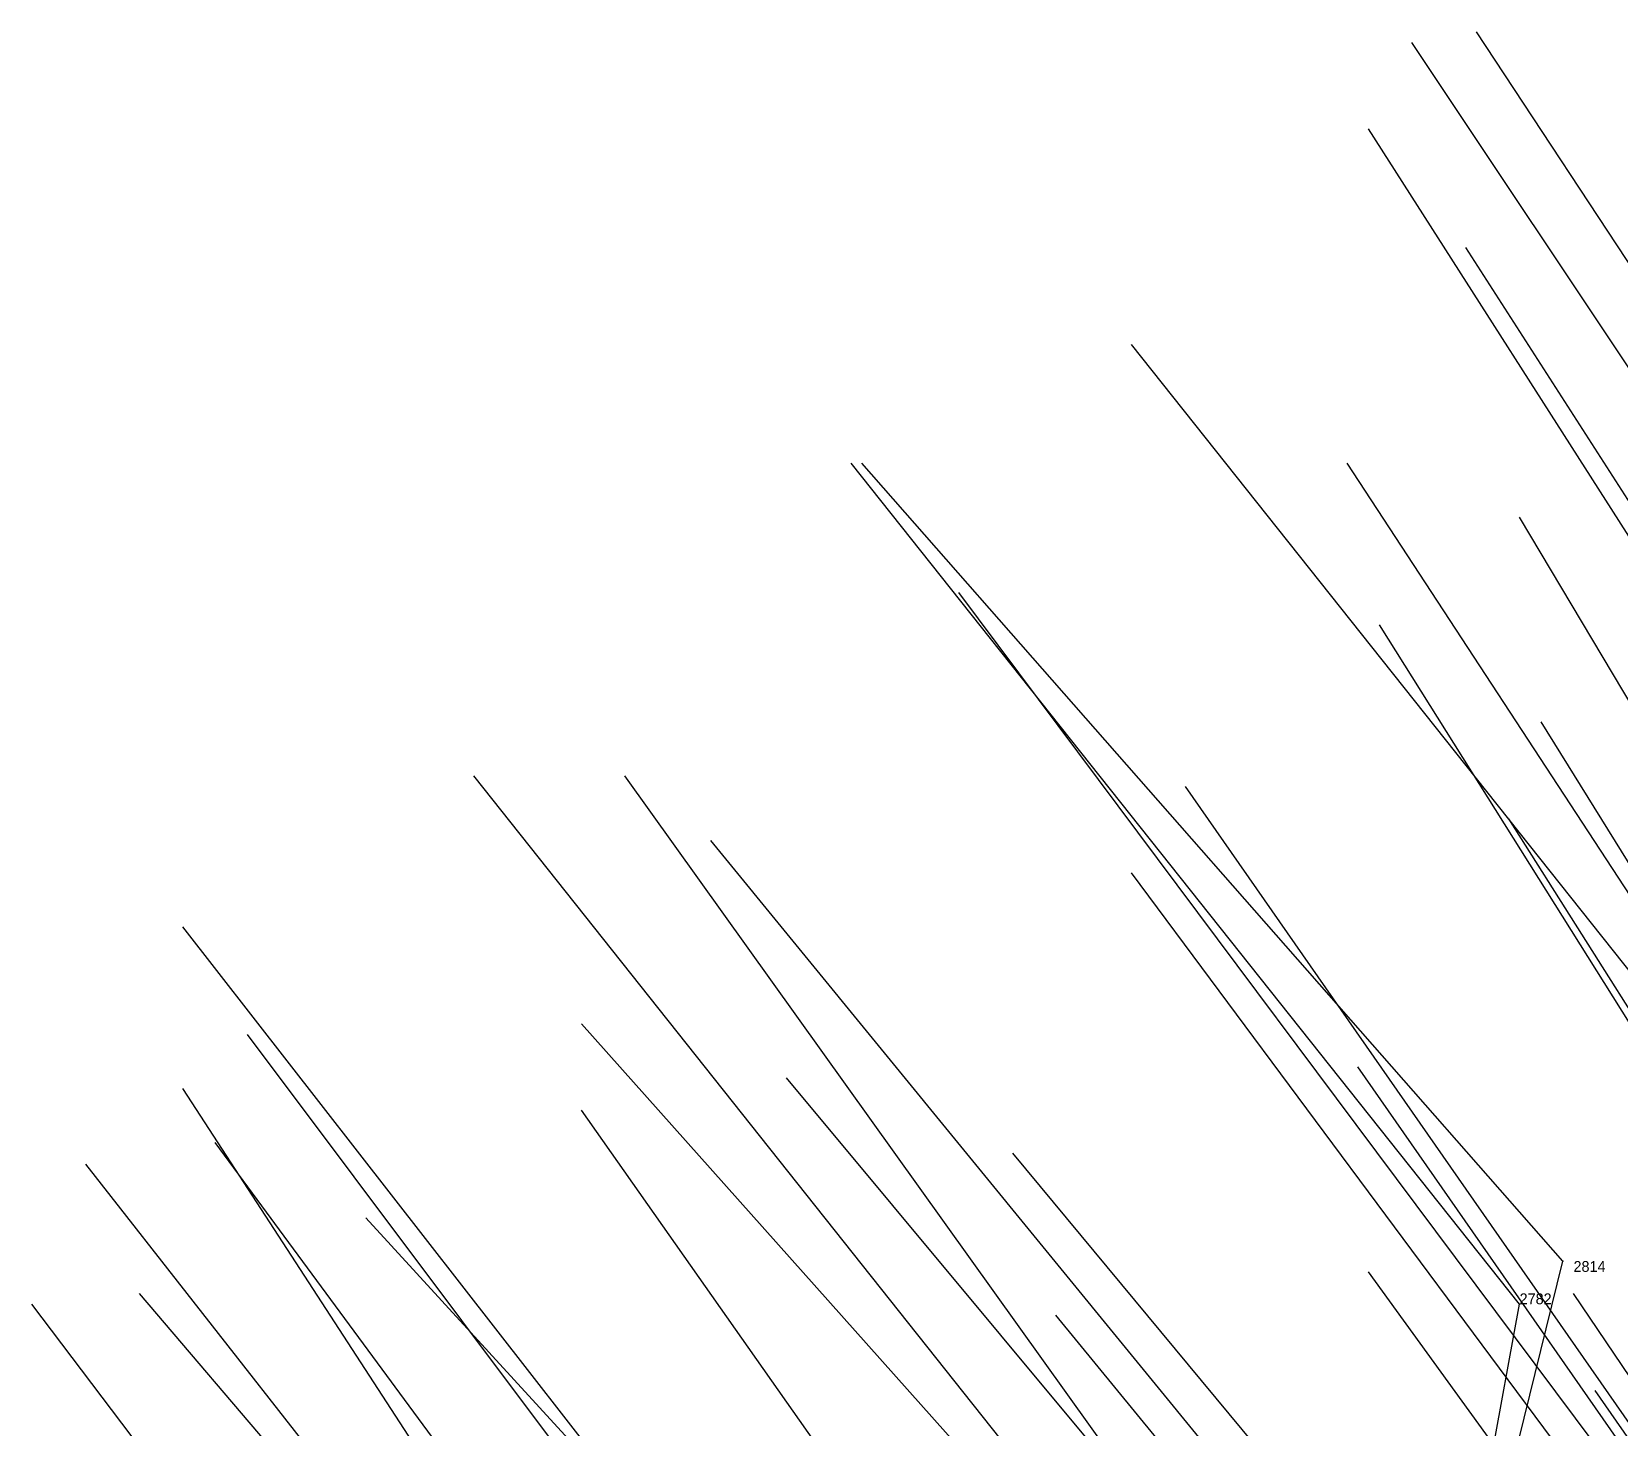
# Model space of a CAD drawing. Extents: x -0.5 to 0.59, y -0.5 to 0.58.
# Drawn here: x -0.419 to -0.2717, y 0.3835 to 0.513 of the extents above; entities that cross this region are included whole.
import ezdxf

# ---------------------------------------------------------------- set-up
doc = ezdxf.new("R2010")
doc.units = 0
for name, color, linetype in [('Facilities_lines', 3, 'CONTINUOUS'), ('Normals', 1, 'CONTINUOUS'), ('Source_points', 5, 'CONTINUOUS'), ('Text', 3, 'CONTINUOUS')]:
    doc.layers.add(name, color=color, linetype=linetype)

msp = doc.modelspace()

# ---------------------------------------------------------------- linework, layer by layer
at = {"layer": 'Facilities_lines', "color": 3}
for q in [(-0.277, 0.399, -1.213), (-0.281, 0.395, -1.213)]:
    msp.add_line((-0.29, 0.346, -1.25), q, dxfattribs=at)
at = {"layer": 'Normals', "color": 1}
for p, q in [((-0.231, 0.431, -1.224), (-0.285, 0.513, -1.247)), ((-0.237, 0.431, -1.23), (-0.291, 0.512, -1.253)), ((-0.242, 0.421, -1.214), (-0.295, 0.504, -1.23)), ((-0.232, 0.409, -1.177), (-0.286, 0.493, -1.164)), ((-0.255, 0.406, -1.199), (-0.317, 0.484, -1.197)), ((-0.281, 0.395, -1.213), (-0.343, 0.473, -1.229)), ((-0.277, 0.399, -1.213), (-0.342, 0.473, -1.227)), ((-0.244, 0.392, -1.154), (-0.297, 0.473, -1.129)), ((-0.234, 0.389, -1.135), (-0.281, 0.468, -1.096)), ((-0.274, 0.382, -1.175), (-0.333, 0.461, -1.163)), ((-0.245, 0.38, -1.13), (-0.294, 0.458, -1.092)), ((-0.23, 0.37, -1.089), (-0.279, 0.449, -1.052)), ((-0.316, 0.366, -1.209), (-0.378, 0.444, -1.209)), ((-0.306, 0.363, -1.186), (-0.364, 0.444, -1.179)), ((-0.259, 0.367, -1.123), (-0.312, 0.443, -1.085)), ((-0.232, 0.361, -1.074), (-0.282, 0.44, -1.037)), ((-0.293, 0.361, -1.163), (-0.356, 0.438, -1.15)), ((-0.262, 0.361, -1.115), (-0.317, 0.435, -1.077)), ((-0.345, 0.353, -1.234), (-0.405, 0.43, -1.255)), ((-0.339, 0.34, -1.199), (-0.399, 0.42, -1.202)), ((-0.302, 0.347, -1.152), (-0.368, 0.421, -1.132)), ((-0.243, 0.341, -1.046), (-0.296, 0.417, -1.009)), ((-0.289, 0.344, -1.125), (-0.349, 0.416, -1.087)), ((-0.351, 0.332, -1.207), (-0.405, 0.415, -1.222)), ((-0.323, 0.349, -1.25), (-0.368, 0.413, -1.312)), ((-0.343, 0.33, -1.189), (-0.402, 0.41, -1.187)), ((-0.269, 0.338, -1.079), (-0.328, 0.409, -1.043)), ((-0.363, 0.343, -1.249), (-0.414, 0.408, -1.305)), ((-0.322, 0.331, -1.155), (-0.388, 0.403, -1.131)), ((-0.24, 0.322, -1.004), (-0.295, 0.398, -0.968)), ((-0.369, 0.329, -1.236), (-0.419, 0.395, -1.292)), ((-0.345, 0.321, -1.179), (-0.409, 0.396, -1.163)), ((-0.224, 0.319, -0.974), (-0.276, 0.396, -0.939)), ((-0.265, 0.322, -1.042), (-0.324, 0.394, -1.005)), ((-0.22, 0.31, -0.952), (-0.274, 0.387, -0.915))]:
    msp.add_line(p, q, dxfattribs=at)
at = {"layer": 'Source_points', "color": 5}
for p in [(-0.277, 0.399, -1.213), (-0.281, 0.395, -1.213)]:
    msp.add_point(p, dxfattribs=at)

# ---------------------------------------------------------------- texts
at = {"layer": 'Text', "color": 3}
for s, p in [('2814', (-0.276, 0.398, -1.213)), ('2782', (-0.281, 0.395, -1.213))]:
    msp.add_text(s, height=0.001, dxfattribs=at).set_placement(p)

doc.saveas('drawing.dxf')
